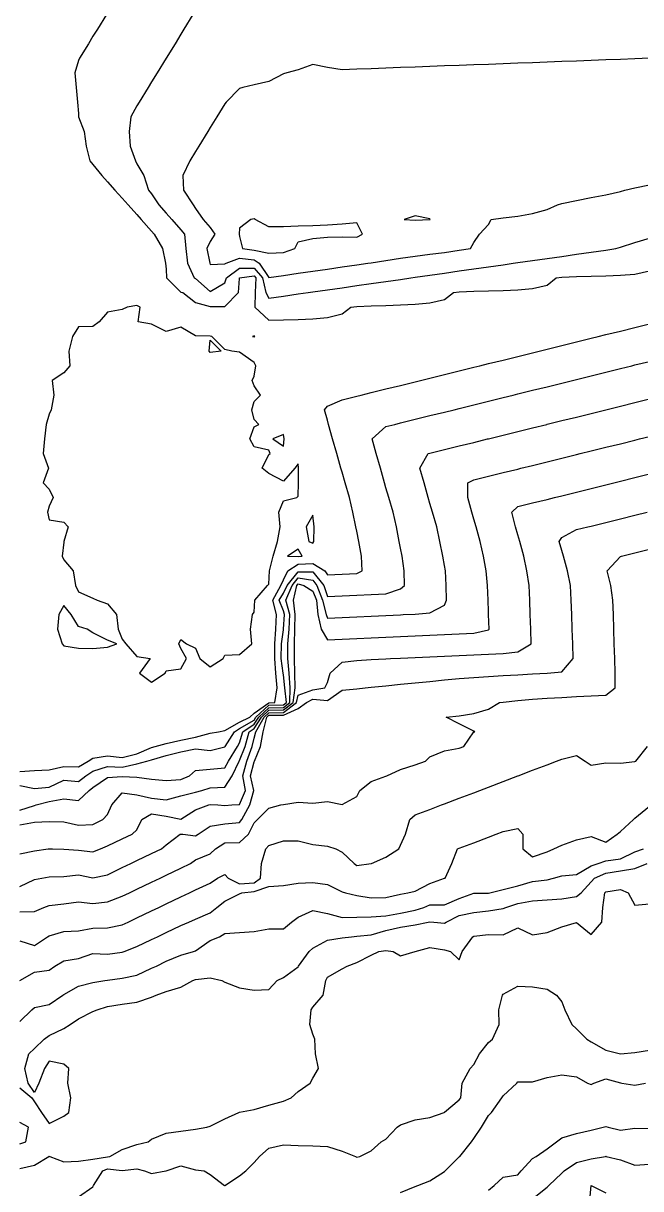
# Model space of a CAD drawing. Header units: metres. Extents: x 2681030 to 2681330, y 1246000 to 1246290.
# Drawn here: x 2681160.87 to 2681181.94, y 1246111.65 to 1246151.45 of the extents above; entities that cross this region are included whole.
import ezdxf

# ---------------------------------------------------------------- set-up
doc = ezdxf.new("R2010")
doc.units = ezdxf.units.M
doc.layers.add('BASIS_HOEHENLINIEN', color=8, linetype='Continuous')

msp = doc.modelspace()

# ---------------------------------------------------------------- linework, layer by layer
at = {"layer": 'BASIS_HOEHENLINIEN'}
for points in [[(2681163.707, 1246151.75, 429.5), (2681163.4, 1246151.25, 429.5), (2681163.25, 1246151.005, 429.5), (2681163.094, 1246150.75, 429.5), (2681162.788, 1246150.25, 429.5), (2681162.75, 1246150.174, 429.5), (2681162.63, 1246149.75, 429.5), (2681162.673, 1246149.25, 429.5), (2681162.717, 1246148.75, 429.5), (2681162.75, 1246148.365, 429.5), (2681162.76, 1246148.25, 429.5), (2681162.943, 1246147.75, 429.5), (2681163.016, 1246147.25, 429.5), (2681163.137, 1246146.75, 429.5), (2681163.25, 1246146.625, 429.5), (2681163.554, 1246146.25, 429.5), (2681163.75, 1246146.034, 429.5), (2681163.997, 1246145.75, 429.5), (2681164.25, 1246145.473, 429.5), (2681164.446, 1246145.25, 429.5), (2681164.75, 1246144.918, 429.5), (2681164.898, 1246144.75, 429.5), (2681165.25, 1246144.347, 429.5), (2681165.333, 1246144.25, 429.5), (2681165.624, 1246143.75, 429.5), (2681165.721, 1246143.25, 429.5), (2681165.75, 1246143.05, 429.5), (2681165.757, 1246142.75, 429.5), (2681166.25, 1246142.267, 429.5), (2681166.318, 1246142.25, 429.5), (2681166.75, 1246141.916, 429.5), (2681167.25, 1246141.776, 429.5), (2681167.75, 1246141.773, 429.5), (2681168.218, 1246142.25, 429.5), (2681168.25, 1246142.73, 429.5), (2681168.254, 1246142.75, 429.5), (2681168.75, 1246142.819, 429.5), (2681168.809, 1246142.75, 429.5), (2681168.784, 1246142.25, 429.5), (2681168.778, 1246141.75, 429.5), (2681169.25, 1246141.303, 429.5), (2681169.75, 1246141.314, 429.5), (2681170.25, 1246141.329, 429.5), (2681170.75, 1246141.355, 429.5), (2681171.25, 1246141.402, 429.5), (2681171.75, 1246141.521, 429.5)], [(2681166.663, 1246151.75, 429), (2681166.356, 1246151.25, 429), (2681166.25, 1246151.076, 429), (2681166.05, 1246150.75, 429), (2681165.75, 1246150.26, 429), (2681165.744, 1246150.25, 429), (2681165.437, 1246149.75, 429), (2681165.25, 1246149.444, 429), (2681165.131, 1246149.25, 429), (2681164.825, 1246148.75, 429), (2681164.75, 1246148.628, 429), (2681164.544, 1246148.25, 429), (2681164.481, 1246147.75, 429), (2681164.524, 1246147.25, 429), (2681164.705, 1246146.75, 429), (2681164.75, 1246146.649, 429), (2681164.986, 1246146.25, 429), (2681165.142, 1246145.75, 429), (2681165.25, 1246145.622, 429), (2681165.496, 1246145.25, 429), (2681165.75, 1246144.962, 429), (2681165.937, 1246144.75, 429), (2681166.25, 1246144.391, 429), (2681166.374, 1246144.25, 429), (2681166.422, 1246143.75, 429), (2681166.476, 1246143.25, 429), (2681166.707, 1246142.75, 429), (2681166.75, 1246142.726, 429), (2681167.25, 1246142.292, 429), (2681167.75, 1246142.588, 429), (2681167.804, 1246142.75, 429), (2681168.25, 1246143.087, 429), (2681168.75, 1246143.081, 429), (2681169.032, 1246142.75, 429), (2681169.151, 1246142.25, 429), (2681169.25, 1246142.059, 429), (2681169.75, 1246142.13, 429), (2681170.25, 1246142.202, 429)], [(2681182.25, 1246150.25, 428.5), (2681181.75, 1246150.231, 428.5), (2681181.25, 1246150.213, 428.5), (2681180.75, 1246150.194, 428.5), (2681180.25, 1246150.175, 428.5), (2681179.75, 1246150.156, 428.5), (2681179.25, 1246150.138, 428.5), (2681178.75, 1246150.119, 428.5), (2681178.25, 1246150.101, 428.5), (2681177.75, 1246150.082, 428.5), (2681177.25, 1246150.063, 428.5), (2681176.75, 1246150.044, 428.5), (2681176.25, 1246150.026, 428.5), (2681175.75, 1246150.007, 428.5), (2681175.25, 1246149.989, 428.5), (2681174.75, 1246149.97, 428.5), (2681174.25, 1246149.951, 428.5), (2681173.75, 1246149.932, 428.5), (2681173.25, 1246149.914, 428.5), (2681172.75, 1246149.895, 428.5), (2681172.25, 1246149.877, 428.5), (2681171.75, 1246149.858, 428.5), (2681171.25, 1246149.94, 428.5), (2681170.75, 1246150.036, 428.5), (2681170.25, 1246149.854, 428.5), (2681169.861, 1246149.75, 428.5), (2681169.75, 1246149.72, 428.5), (2681169.25, 1246149.462, 428.5), (2681168.75, 1246149.343, 428.5), (2681168.37, 1246149.25, 428.5), (2681168.25, 1246149.221, 428.5), (2681167.796, 1246148.75, 428.5), (2681167.75, 1246148.699, 428.5), (2681167.475, 1246148.25, 428.5), (2681167.25, 1246147.883, 428.5), (2681167.168, 1246147.75, 428.5), (2681166.862, 1246147.25, 428.5), (2681166.75, 1246147.067, 428.5), (2681166.556, 1246146.75, 428.5), (2681166.311, 1246146.25, 428.5), (2681166.335, 1246145.75, 428.5), (2681166.673, 1246145.25, 428.5), (2681166.75, 1246145.12, 428.5), (2681167.008, 1246144.75, 428.5), (2681167.25, 1246144.47, 428.5), (2681167.413, 1246144.25, 428.5), (2681167.25, 1246143.998, 428.5), (2681167.131, 1246143.75, 428.5), (2681167.239, 1246143.25, 428.5), (2681167.25, 1246143.209, 428.5), (2681167.75, 1246143.226, 428.5), (2681167.79, 1246143.25, 428.5), (2681168.25, 1246143.425, 428.5), (2681168.75, 1246143.368, 428.5), (2681168.921, 1246143.25, 428.5), (2681169.25, 1246142.767, 428.5), (2681169.75, 1246142.838, 428.5), (2681170.25, 1246142.91, 428.5), (2681170.75, 1246142.981, 428.5), (2681171.25, 1246143.052, 428.5), (2681171.75, 1246143.124, 428.5), (2681172.25, 1246143.195, 428.5)], [(2681172.25, 1246143.195, 428.5), (2681172.634, 1246143.25, 428.5), (2681172.75, 1246143.27, 428.5), (2681173.25, 1246143.351, 428.5), (2681173.75, 1246143.426, 428.5), (2681174.25, 1246143.497, 428.5), (2681174.75, 1246143.562, 428.5), (2681175.25, 1246143.623, 428.5), (2681175.75, 1246143.695, 428.5), (2681176.137, 1246143.75, 428.5), (2681176.25, 1246143.963, 428.5), (2681176.447, 1246144.25, 428.5), (2681176.75, 1246144.574, 428.5), (2681176.839, 1246144.75, 428.5), (2681177.25, 1246144.808, 428.5), (2681177.75, 1246144.864, 428.5), (2681178.25, 1246144.948, 428.5), (2681178.75, 1246145.086, 428.5), (2681179.101, 1246145.25, 428.5), (2681179.25, 1246145.287, 428.5), (2681179.75, 1246145.391, 428.5), (2681180.25, 1246145.5, 428.5), (2681180.75, 1246145.587, 428.5), (2681181.25, 1246145.705, 428.5), (2681181.399, 1246145.75, 428.5), (2681181.75, 1246145.832, 428.5), (2681182.25, 1246145.935, 428.5)], [(2681174.75, 1246144.747, 428), (2681174.758, 1246144.75, 428), (2681174.75, 1246144.767, 428), (2681174.25, 1246144.874, 428), (2681173.868, 1246144.75, 428), (2681174.25, 1246144.724, 428), (2681174.75, 1246144.747, 428)], [(2681169.75, 1246143.619, 428), (2681170.139, 1246143.75, 428), (2681170.25, 1246143.98, 428), (2681170.75, 1246144.096, 428), (2681171.25, 1246144.138, 428), (2681171.75, 1246144.152, 428), (2681172.25, 1246144.144, 428), (2681172.451, 1246144.25, 428), (2681172.25, 1246144.629, 428), (2681171.75, 1246144.581, 428), (2681171.25, 1246144.551, 428), (2681170.75, 1246144.532, 428), (2681170.25, 1246144.513, 428), (2681169.75, 1246144.495, 428), (2681169.25, 1246144.498, 428), (2681168.788, 1246144.75, 428), (2681168.75, 1246144.773, 428), (2681168.639, 1246144.75, 428), (2681168.25, 1246144.446, 428), (2681168.244, 1246144.25, 428), (2681168.25, 1246144.166, 428), (2681168.354, 1246143.75, 428), (2681168.75, 1246143.7, 428), (2681169.25, 1246143.599, 428), (2681169.75, 1246143.619, 428)], [(2681170.25, 1246142.202, 429), (2681170.589, 1246142.25, 429), (2681170.75, 1246142.273, 429), (2681171.25, 1246142.344, 429), (2681171.75, 1246142.416, 429), (2681172.25, 1246142.487, 429), (2681172.75, 1246142.558, 429), (2681173.25, 1246142.63, 429), (2681173.75, 1246142.701, 429), (2681174.093, 1246142.75, 429), (2681174.25, 1246142.772, 429), (2681174.75, 1246142.844, 429), (2681175.25, 1246142.915, 429), (2681175.75, 1246142.987, 429), (2681176.25, 1246143.058, 429), (2681176.75, 1246143.129, 429), (2681177.25, 1246143.201, 429), (2681177.596, 1246143.25, 429), (2681177.75, 1246143.272, 429), (2681178.25, 1246143.343, 429), (2681178.75, 1246143.415, 429), (2681179.25, 1246143.486, 429), (2681179.75, 1246143.557, 429), (2681180.25, 1246143.629, 429), (2681180.75, 1246143.7, 429), (2681181.099, 1246143.75, 429), (2681181.25, 1246143.804, 429), (2681181.75, 1246143.965, 429), (2681182.25, 1246144.103, 429)], [(2681171.75, 1246141.521, 429.5), (2681172.048, 1246141.75, 429.5), (2681172.25, 1246141.779, 429.5), (2681172.75, 1246141.8, 429.5), (2681173.25, 1246141.811, 429.5), (2681173.75, 1246141.826, 429.5), (2681174.25, 1246141.85, 429.5), (2681174.75, 1246141.896, 429.5), (2681175.25, 1246142.013, 429.5), (2681175.551, 1246142.25, 429.5), (2681175.75, 1246142.278, 429.5), (2681176.25, 1246142.298, 429.5), (2681176.75, 1246142.308, 429.5), (2681177.25, 1246142.322, 429.5), (2681177.75, 1246142.346, 429.5), (2681178.25, 1246142.39, 429.5), (2681178.75, 1246142.506, 429.5), (2681179.054, 1246142.75, 429.5), (2681179.25, 1246142.778, 429.5), (2681179.75, 1246142.795, 429.5), (2681180.25, 1246142.805, 429.5), (2681180.75, 1246142.819, 429.5), (2681181.25, 1246142.841, 429.5), (2681181.75, 1246142.884, 429.5), (2681182.25, 1246142.997, 429.5)], [(2681165.25, 1246128.95, 429.5), (2681165.718, 1246129.25, 429.5), (2681165.75, 1246129.331, 429.5), (2681166.25, 1246129.405, 429.5), (2681166.436, 1246129.75, 429.5), (2681166.25, 1246130.095, 429.5), (2681166.178, 1246130.25, 429.5), (2681166.25, 1246130.4, 429.5), (2681166.444, 1246130.25, 429.5), (2681166.75, 1246130.102, 429.5), (2681166.894, 1246129.75, 429.5), (2681167.25, 1246129.469, 429.5), (2681167.691, 1246129.75, 429.5), (2681167.75, 1246129.864, 429.5), (2681168.25, 1246129.89, 429.5), (2681168.673, 1246130.25, 429.5), (2681168.624, 1246130.75, 429.5), (2681168.692, 1246131.25, 429.5), (2681168.75, 1246131.337, 429.5), (2681168.778, 1246131.75, 429.5), (2681169.208, 1246132.25, 429.5), (2681169.25, 1246132.293, 429.5), (2681169.271, 1246132.75, 429.5), (2681169.397, 1246133.25, 429.5), (2681169.545, 1246133.75, 429.5), (2681169.634, 1246134.25, 429.5), (2681169.592, 1246134.75, 429.5), (2681169.75, 1246135.137, 429.5), (2681170.212, 1246135.25, 429.5), (2681170.25, 1246135.293, 429.5), (2681170.259, 1246135.75, 429.5), (2681170.266, 1246136.25, 429.5), (2681170.25, 1246136.404, 429.5), (2681170.137, 1246136.25, 429.5), (2681169.75, 1246135.81, 429.5), (2681169.25, 1246136.07, 429.5), (2681169.027, 1246136.25, 429.5), (2681169.25, 1246136.725, 429.5), (2681169.3, 1246136.75, 429.5), (2681169.25, 1246136.864, 429.5), (2681168.75, 1246136.987, 429.5), (2681168.603, 1246137.25, 429.5), (2681168.75, 1246137.662, 429.5), (2681168.915, 1246137.75, 429.5), (2681168.75, 1246137.915, 429.5), (2681168.67, 1246138.25, 429.5), (2681168.75, 1246138.531, 429.5), (2681168.969, 1246138.75, 429.5), (2681168.75, 1246139.07, 429.5), (2681168.687, 1246139.25, 429.5), (2681168.75, 1246139.395, 429.5), (2681168.805, 1246139.75, 429.5), (2681168.75, 1246139.86, 429.5), (2681168.25, 1246140.21, 429.5), (2681167.99, 1246140.25, 429.5), (2681167.75, 1246140.308, 429.5), (2681167.308, 1246140.75, 429.5), (2681167.25, 1246140.762, 429.5), (2681166.75, 1246140.77, 429.5), (2681166.25, 1246141.071, 429.5), (2681165.75, 1246140.921, 429.5), (2681165.25, 1246141.176, 429.5), (2681164.792, 1246141.25, 429.5), (2681164.855, 1246141.75, 429.5), (2681164.75, 1246141.81, 429.5), (2681164.422, 1246141.75, 429.5), (2681164.25, 1246141.676, 429.5), (2681163.75, 1246141.579, 429.5), (2681163.464, 1246141.25, 429.5), (2681163.25, 1246141.093, 429.5), (2681162.75, 1246141.077, 429.5), (2681162.547, 1246140.75, 429.5), (2681162.428, 1246140.25, 429.5), (2681162.456, 1246139.75, 429.5), (2681162.25, 1246139.511, 429.5), (2681161.858, 1246139.25, 429.5), (2681161.912, 1246138.75, 429.5), (2681161.822, 1246138.25, 429.5), (2681161.75, 1246138.096, 429.5), (2681161.648, 1246137.75, 429.5), (2681161.594, 1246137.25, 429.5), (2681161.544, 1246136.75, 429.5), (2681161.729, 1246136.25, 429.5), (2681161.552, 1246135.75, 429.5), (2681161.75, 1246135.541, 429.5), (2681161.895, 1246135.25, 429.5), (2681161.75, 1246134.955, 429.5), (2681161.698, 1246134.75, 429.5), (2681161.75, 1246134.493, 429.5), (2681162.25, 1246134.414, 429.5), (2681162.399, 1246134.25, 429.5), (2681162.252, 1246133.75, 429.5), (2681162.25, 1246133.726, 429.5), (2681162.199, 1246133.25, 429.5), (2681162.25, 1246133.128, 429.5), (2681162.568, 1246132.75, 429.5), (2681162.657, 1246132.25, 429.5), (2681162.75, 1246132.03, 429.5), (2681163.25, 1246131.81, 429.5), (2681163.395, 1246131.75, 429.5), (2681163.75, 1246131.624, 429.5), (2681164.05, 1246131.25, 429.5), (2681164.11, 1246130.75, 429.5), (2681164.25, 1246130.413, 429.5), (2681164.373, 1246130.25, 429.5), (2681164.75, 1246129.821, 429.5), (2681165.203, 1246129.75, 429.5), (2681164.834, 1246129.25, 429.5), (2681165.25, 1246128.95, 429.5)], [(2681160.75, 1246125.898, 430), (2681161.25, 1246125.927, 430), (2681161.75, 1246125.946, 430), (2681162.25, 1246126.061, 430), (2681162.75, 1246126.055, 430), (2681163.088, 1246126.25, 430), (2681163.25, 1246126.345, 430), (2681163.75, 1246126.426, 430), (2681164.25, 1246126.374, 430), (2681164.75, 1246126.501, 430), (2681165.25, 1246126.715, 430), (2681165.377, 1246126.75, 430), (2681165.75, 1246126.854, 430), (2681166.25, 1246126.961, 430), (2681166.75, 1246127.071, 430), (2681167.25, 1246127.203, 430), (2681167.538, 1246127.25, 430), (2681167.75, 1246127.29, 430), (2681168.25, 1246127.58, 430), (2681168.601, 1246127.75, 430), (2681168.75, 1246127.881, 430), (2681169.25, 1246128.243, 430), (2681169.455, 1246128.25, 430), (2681169.531, 1246128.75, 430), (2681169.494, 1246129.25, 430), (2681169.459, 1246129.75, 430), (2681169.46, 1246130.25, 430), (2681169.488, 1246130.75, 430), (2681169.514, 1246131.25, 430), (2681169.393, 1246131.75, 430), (2681169.662, 1246132.25, 430), (2681169.75, 1246132.435, 430), (2681169.903, 1246132.75, 430), (2681170.25, 1246132.97, 430), (2681170.75, 1246133.002, 430), (2681171.163, 1246132.75, 430), (2681171.25, 1246132.614, 430), (2681171.75, 1246132.636, 430), (2681172.25, 1246132.659, 430), (2681172.433, 1246132.75, 430), (2681172.417, 1246133.25, 430), (2681172.319, 1246133.75, 430), (2681172.25, 1246134.102, 430), (2681172.221, 1246134.25, 430), (2681172.123, 1246134.75, 430), (2681172.002, 1246135.25, 430), (2681171.856, 1246135.75, 430), (2681171.75, 1246136.116, 430), (2681171.711, 1246136.25, 430), (2681171.569, 1246136.75, 430), (2681171.429, 1246137.25, 430), (2681171.289, 1246137.75, 430), (2681171.25, 1246137.891, 430), (2681171.15, 1246138.25, 430), (2681171.25, 1246138.375, 430), (2681171.75, 1246138.587, 430), (2681172.25, 1246138.711, 430), (2681172.409, 1246138.75, 430), (2681172.75, 1246138.834, 430), (2681173.25, 1246138.958, 430), (2681173.75, 1246139.082, 430), (2681174.25, 1246139.205, 430), (2681174.43, 1246139.25, 430), (2681174.75, 1246139.329, 430), (2681175.25, 1246139.453, 430), (2681175.75, 1246139.576, 430), (2681176.25, 1246139.7, 430), (2681176.453, 1246139.75, 430), (2681176.75, 1246139.824, 430), (2681177.25, 1246139.947, 430), (2681177.75, 1246140.071, 430), (2681178.25, 1246140.194, 430), (2681178.475, 1246140.25, 430), (2681178.75, 1246140.318, 430), (2681179.25, 1246140.442, 430), (2681179.75, 1246140.565, 430), (2681180.25, 1246140.689, 430), (2681180.497, 1246140.75, 430), (2681180.75, 1246140.813, 430), (2681181.25, 1246140.936, 430), (2681181.75, 1246141.06, 430), (2681182.25, 1246141.184, 430)], [(2681167.628, 1246140.25, 429.5), (2681167.25, 1246140.208, 429.5), (2681167.212, 1246140.25, 429.5), (2681167.25, 1246140.628, 429.5), (2681167.628, 1246140.25, 429.5)], [(2681168.75, 1246140.733, 429.5), (2681168.77, 1246140.75, 429.5), (2681168.75, 1246140.774, 429.5), (2681168.692, 1246140.75, 429.5), (2681168.75, 1246140.733, 429.5)], [(2681160.75, 1246125.415, 430.5), (2681161.25, 1246125.312, 430.5), (2681161.75, 1246125.36, 430.5), (2681162.25, 1246125.593, 430.5), (2681162.75, 1246125.552, 430.5), (2681163.004, 1246125.75, 430.5), (2681163.25, 1246125.905, 430.5), (2681163.75, 1246126.063, 430.5), (2681164.25, 1246126.037, 430.5), (2681164.75, 1246126.16, 430.5), (2681165.088, 1246126.25, 430.5), (2681165.25, 1246126.292, 430.5), (2681165.75, 1246126.443, 430.5), (2681166.25, 1246126.562, 430.5), (2681166.75, 1246126.665, 430.5), (2681167.25, 1246126.611, 430.5), (2681167.75, 1246126.731, 430.5), (2681167.761, 1246126.75, 430.5), (2681168.081, 1246127.25, 430.5), (2681168.25, 1246127.357, 430.5), (2681168.75, 1246127.652, 430.5), (2681168.812, 1246127.75, 430.5), (2681169.25, 1246128.157, 430.5), (2681169.75, 1246128.172, 430.5), (2681169.852, 1246128.25, 430.5), (2681169.798, 1246128.75, 430.5), (2681169.75, 1246129.198, 430.5), (2681169.742, 1246129.25, 430.5), (2681169.675, 1246129.75, 430.5), (2681169.68, 1246130.25, 430.5), (2681169.75, 1246130.731, 430.5), (2681169.752, 1246130.75, 430.5), (2681169.791, 1246131.25, 430.5), (2681169.75, 1246131.376, 430.5), (2681169.604, 1246131.75, 430.5), (2681169.75, 1246131.985, 430.5), (2681169.879, 1246132.25, 430.5), (2681170.25, 1246132.715, 430.5), (2681170.75, 1246132.713, 430.5), (2681171.13, 1246132.25, 430.5), (2681171.25, 1246131.874, 430.5), (2681171.75, 1246131.896, 430.5), (2681172.25, 1246131.919, 430.5), (2681172.75, 1246131.941, 430.5), (2681173.25, 1246131.964, 430.5), (2681173.75, 1246132.137, 430.5), (2681173.883, 1246132.25, 430.5), (2681173.866, 1246132.75, 430.5), (2681173.803, 1246133.25, 430.5), (2681173.75, 1246133.521, 430.5), (2681173.705, 1246133.75, 430.5), (2681173.607, 1246134.25, 430.5), (2681173.491, 1246134.75, 430.5), (2681173.346, 1246135.25, 430.5), (2681173.25, 1246135.581, 430.5), (2681173.201, 1246135.75, 430.5), (2681173.06, 1246136.25, 430.5), (2681172.92, 1246136.75, 430.5), (2681172.782, 1246137.25, 430.5), (2681173.25, 1246137.676, 430.5), (2681173.551, 1246137.75, 430.5), (2681173.75, 1246137.799, 430.5), (2681174.25, 1246137.923, 430.5), (2681174.75, 1246138.047, 430.5), (2681175.25, 1246138.17, 430.5), (2681175.573, 1246138.25, 430.5), (2681175.75, 1246138.294, 430.5), (2681176.25, 1246138.417, 430.5), (2681176.75, 1246138.541, 430.5), (2681177.25, 1246138.665, 430.5), (2681177.595, 1246138.75, 430.5), (2681177.75, 1246138.788, 430.5), (2681178.25, 1246138.912, 430.5), (2681178.75, 1246139.036, 430.5), (2681179.25, 1246139.159, 430.5), (2681179.617, 1246139.25, 430.5), (2681179.75, 1246139.283, 430.5), (2681180.25, 1246139.406, 430.5), (2681180.75, 1246139.53, 430.5), (2681181.25, 1246139.654, 430.5), (2681181.639, 1246139.75, 430.5), (2681181.75, 1246139.777, 430.5), (2681182.25, 1246139.901, 430.5)], [(2681160.75, 1246124.577, 431), (2681161.25, 1246124.728, 431), (2681161.314, 1246124.75, 431), (2681161.75, 1246124.874, 431), (2681162.25, 1246124.959, 431), (2681162.75, 1246124.903, 431), (2681163.116, 1246125.25, 431), (2681163.25, 1246125.349, 431), (2681163.75, 1246125.683, 431), (2681164.25, 1246125.72, 431), (2681164.75, 1246125.704, 431), (2681165.25, 1246125.629, 431), (2681165.75, 1246125.583, 431), (2681166.25, 1246125.617, 431), (2681166.549, 1246125.75, 431), (2681166.75, 1246125.927, 431), (2681167.25, 1246125.972, 431), (2681167.75, 1246126.02, 431), (2681167.876, 1246126.25, 431), (2681168.178, 1246126.75, 431), (2681168.25, 1246126.874, 431), (2681168.363, 1246127.25, 431), (2681168.75, 1246127.507, 431), (2681168.905, 1246127.75, 431), (2681169.25, 1246128.071, 431), (2681169.75, 1246128.083, 431), (2681169.966, 1246128.25, 431), (2681169.975, 1246128.75, 431), (2681169.942, 1246129.25, 431), (2681169.899, 1246129.75, 431), (2681169.901, 1246130.25, 431), (2681169.944, 1246130.75, 431), (2681169.968, 1246131.25, 431), (2681169.83, 1246131.75, 431), (2681170.043, 1246132.25, 431), (2681170.25, 1246132.51, 431), (2681170.75, 1246132.424, 431), (2681170.893, 1246132.25, 431), (2681171.079, 1246131.75, 431), (2681171.206, 1246131.25, 431), (2681171.25, 1246131.133, 431), (2681171.75, 1246131.156, 431), (2681172.25, 1246131.178, 431), (2681172.75, 1246131.201, 431), (2681173.25, 1246131.223, 431), (2681173.75, 1246131.246, 431), (2681173.842, 1246131.25, 431), (2681174.25, 1246131.268, 431), (2681174.75, 1246131.311, 431), (2681175.25, 1246131.57, 431), (2681175.318, 1246131.75, 431), (2681175.302, 1246132.25, 431), (2681175.285, 1246132.75, 431), (2681175.25, 1246132.931, 431), (2681175.189, 1246133.25, 431), (2681175.091, 1246133.75, 431), (2681174.981, 1246134.25, 431), (2681174.836, 1246134.75, 431), (2681174.75, 1246135.046, 431), (2681174.691, 1246135.25, 431), (2681174.551, 1246135.75, 431), (2681174.411, 1246136.25, 431), (2681174.693, 1246136.75, 431), (2681174.75, 1246136.764, 431), (2681175.25, 1246136.888, 431), (2681175.75, 1246137.011, 431), (2681176.25, 1246137.135, 431), (2681176.715, 1246137.25, 431), (2681176.75, 1246137.259, 431), (2681177.25, 1246137.382, 431), (2681177.75, 1246137.506, 431), (2681178.25, 1246137.629, 431), (2681178.737, 1246137.75, 431), (2681178.75, 1246137.753, 431), (2681179.25, 1246137.877, 431), (2681179.75, 1246138, 431), (2681180.25, 1246138.124, 431), (2681180.75, 1246138.248, 431), (2681180.759, 1246138.25, 431), (2681181.25, 1246138.371, 431), (2681181.75, 1246138.495, 431), (2681182.25, 1246138.619, 431)], [(2681160.75, 1246124.07, 431.5), (2681161.25, 1246124.167, 431.5), (2681161.75, 1246124.183, 431.5), (2681162.25, 1246124.178, 431.5), (2681162.75, 1246124.062, 431.5), (2681163.25, 1246124.089, 431.5), (2681163.585, 1246124.25, 431.5), (2681163.75, 1246124.42, 431.5), (2681163.898, 1246124.75, 431.5), (2681164.25, 1246125.167, 431.5), (2681164.75, 1246125.092, 431.5), (2681165.25, 1246124.982, 431.5), (2681165.75, 1246124.93, 431.5), (2681166.25, 1246125.066, 431.5), (2681166.75, 1246125.185, 431.5), (2681166.968, 1246125.25, 431.5), (2681167.25, 1246125.337, 431.5), (2681167.75, 1246125.362, 431.5), (2681168.001, 1246125.75, 431.5), (2681168.239, 1246126.25, 431.5), (2681168.25, 1246126.268, 431.5), (2681168.445, 1246126.75, 431.5), (2681168.581, 1246127.25, 431.5), (2681168.75, 1246127.362, 431.5), (2681168.997, 1246127.75, 431.5), (2681169.25, 1246127.986, 431.5), (2681169.75, 1246127.994, 431.5), (2681170.081, 1246128.25, 431.5), (2681170.152, 1246128.75, 431.5), (2681170.14, 1246129.25, 431.5), (2681170.125, 1246129.75, 431.5), (2681170.124, 1246130.25, 431.5), (2681170.136, 1246130.75, 431.5), (2681170.145, 1246131.25, 431.5), (2681170.092, 1246131.75, 431.5), (2681170.206, 1246132.25, 431.5), (2681170.25, 1246132.304, 431.5), (2681170.45, 1246132.25, 431.5), (2681170.75, 1246132.052, 431.5), (2681170.874, 1246131.75, 431.5), (2681170.923, 1246131.25, 431.5), (2681171.033, 1246130.75, 431.5), (2681171.25, 1246130.393, 431.5), (2681171.75, 1246130.416, 431.5), (2681172.25, 1246130.438, 431.5), (2681172.75, 1246130.461, 431.5), (2681173.25, 1246130.483, 431.5), (2681173.75, 1246130.506, 431.5), (2681174.25, 1246130.528, 431.5), (2681174.75, 1246130.551, 431.5), (2681175.25, 1246130.573, 431.5), (2681175.75, 1246130.596, 431.5), (2681176.25, 1246130.618, 431.5), (2681176.75, 1246130.737, 431.5), (2681176.77, 1246130.75, 431.5), (2681176.754, 1246131.25, 431.5), (2681176.75, 1246131.358, 431.5), (2681176.737, 1246131.75, 431.5), (2681176.721, 1246132.25, 431.5), (2681176.673, 1246132.75, 431.5), (2681176.575, 1246133.25, 431.5), (2681176.47, 1246133.75, 431.5), (2681176.325, 1246134.25, 431.5), (2681176.25, 1246134.513, 431.5), (2681176.182, 1246134.75, 431.5), (2681176.042, 1246135.25, 431.5), (2681176.043, 1246135.75, 431.5), (2681176.25, 1246135.852, 431.5), (2681176.75, 1246135.976, 431.5), (2681177.25, 1246136.1, 431.5), (2681177.75, 1246136.223, 431.5), (2681177.858, 1246136.25, 431.5), (2681178.25, 1246136.347, 431.5), (2681178.75, 1246136.471, 431.5), (2681179.25, 1246136.594, 431.5), (2681179.75, 1246136.718, 431.5), (2681179.88, 1246136.75, 431.5), (2681180.25, 1246136.842, 431.5), (2681180.75, 1246136.965, 431.5), (2681181.25, 1246137.089, 431.5), (2681181.75, 1246137.212, 431.5), (2681181.902, 1246137.25, 431.5), (2681182.25, 1246137.336, 431.5)], [(2681169.75, 1246137.006, 429.5), (2681169.77, 1246137.25, 429.5), (2681169.75, 1246137.408, 429.5), (2681169.39, 1246137.25, 429.5), (2681169.75, 1246137.006, 429.5)], [(2681160.75, 1246123.079, 432), (2681161.25, 1246123.183, 432), (2681161.722, 1246123.25, 432), (2681161.75, 1246123.254, 432), (2681161.864, 1246123.25, 432), (2681162.25, 1246123.237, 432), (2681162.75, 1246123.212, 432), (2681163.25, 1246123.155, 432), (2681163.505, 1246123.25, 432), (2681163.75, 1246123.35, 432), (2681164.25, 1246123.59, 432), (2681164.584, 1246123.75, 432), (2681164.75, 1246123.905, 432), (2681164.921, 1246124.25, 432), (2681165.25, 1246124.446, 432), (2681165.75, 1246124.369, 432), (2681166.25, 1246124.27, 432), (2681166.75, 1246124.579, 432), (2681167.199, 1246124.75, 432), (2681167.25, 1246124.765, 432), (2681167.512, 1246124.75, 432), (2681167.75, 1246124.735, 432), (2681167.985, 1246124.75, 432), (2681168.25, 1246124.768, 432), (2681168.453, 1246125.25, 432), (2681168.36, 1246125.75, 432), (2681168.5, 1246126.25, 432), (2681168.681, 1246126.75, 432), (2681168.75, 1246127.033, 432), (2681168.806, 1246127.25, 432), (2681169.089, 1246127.75, 432), (2681169.25, 1246127.9, 432), (2681169.75, 1246127.905, 432), (2681170.196, 1246128.25, 432), (2681170.25, 1246128.506, 432), (2681170.75, 1246128.677, 432), (2681171.158, 1246128.75, 432), (2681171.25, 1246128.935, 432), (2681171.343, 1246129.25, 432), (2681171.75, 1246129.631, 432), (2681172.25, 1246129.681, 432), (2681172.75, 1246129.713, 432), (2681173.25, 1246129.742, 432), (2681173.407, 1246129.75, 432), (2681173.75, 1246129.765, 432), (2681174.25, 1246129.788, 432), (2681174.75, 1246129.81, 432), (2681175.25, 1246129.833, 432), (2681175.75, 1246129.855, 432), (2681176.25, 1246129.878, 432), (2681176.75, 1246129.9, 432), (2681177.25, 1246129.923, 432), (2681177.75, 1246129.976, 432), (2681178.205, 1246130.25, 432), (2681178.189, 1246130.75, 432), (2681178.173, 1246131.25, 432), (2681178.156, 1246131.75, 432), (2681178.14, 1246132.25, 432), (2681178.059, 1246132.75, 432), (2681177.957, 1246133.25, 432), (2681177.815, 1246133.75, 432), (2681177.75, 1246133.979, 432), (2681177.673, 1246134.25, 432), (2681177.542, 1246134.75, 432), (2681177.75, 1246134.941, 432), (2681178.25, 1246135.065, 432), (2681178.75, 1246135.188, 432), (2681179, 1246135.25, 432), (2681179.25, 1246135.312, 432), (2681179.75, 1246135.435, 432), (2681180.25, 1246135.559, 432), (2681180.75, 1246135.683, 432), (2681181.022, 1246135.75, 432), (2681181.25, 1246135.806, 432), (2681181.75, 1246135.93, 432), (2681182.25, 1246136.054, 432)], [(2681160.75, 1246121.967, 432.5), (2681161.25, 1246122.2, 432.5), (2681161.509, 1246122.25, 432.5), (2681161.75, 1246122.297, 432.5), (2681162.25, 1246122.308, 432.5), (2681162.75, 1246122.362, 432.5), (2681163.25, 1246122.262, 432.5), (2681163.75, 1246122.37, 432.5), (2681164.25, 1246122.61, 432.5), (2681164.541, 1246122.75, 432.5), (2681164.75, 1246122.85, 432.5), (2681165.25, 1246123.09, 432.5), (2681165.584, 1246123.25, 432.5), (2681165.75, 1246123.392, 432.5), (2681166.22, 1246123.75, 432.5), (2681166.25, 1246123.757, 432.5), (2681166.315, 1246123.75, 432.5), (2681166.75, 1246123.699, 432.5), (2681166.842, 1246123.75, 432.5), (2681167.25, 1246124.032, 432.5), (2681167.75, 1246124.11, 432.5), (2681168.25, 1246124.15, 432.5), (2681168.33, 1246124.25, 432.5), (2681168.609, 1246124.75, 432.5), (2681168.74, 1246125.25, 432.5), (2681168.626, 1246125.75, 432.5), (2681168.75, 1246126.218, 432.5), (2681168.767, 1246126.25, 432.5), (2681168.973, 1246126.75, 432.5), (2681169.056, 1246127.25, 432.5), (2681169.181, 1246127.75, 432.5), (2681169.25, 1246127.814, 432.5), (2681169.75, 1246127.816, 432.5), (2681170.25, 1246128.048, 432.5), (2681170.542, 1246128.25, 432.5), (2681170.75, 1246128.367, 432.5), (2681171.25, 1246128.321, 432.5), (2681171.75, 1246128.67, 432.5), (2681172.25, 1246128.72, 432.5), (2681172.545, 1246128.75, 432.5), (2681172.75, 1246128.771, 432.5), (2681173.25, 1246128.821, 432.5), (2681173.75, 1246128.871, 432.5), (2681174.25, 1246128.921, 432.5), (2681174.75, 1246128.972, 432.5), (2681175.25, 1246129.022, 432.5), (2681175.75, 1246129.072, 432.5), (2681176.25, 1246129.109, 432.5), (2681176.75, 1246129.142, 432.5), (2681177.25, 1246129.172, 432.5), (2681177.75, 1246129.2, 432.5), (2681178.25, 1246129.226, 432.5), (2681178.749, 1246129.25, 432.5), (2681178.75, 1246129.25, 432.5), (2681179.25, 1246129.3, 432.5), (2681179.641, 1246129.75, 432.5), (2681179.625, 1246130.25, 432.5), (2681179.608, 1246130.75, 432.5), (2681179.592, 1246131.25, 432.5), (2681179.575, 1246131.75, 432.5), (2681179.543, 1246132.25, 432.5), (2681179.443, 1246132.75, 432.5), (2681179.305, 1246133.25, 432.5), (2681179.25, 1246133.444, 432.5), (2681179.164, 1246133.75, 432.5), (2681179.25, 1246133.885, 432.5), (2681179.75, 1246134.153, 432.5), (2681180.142, 1246134.25, 432.5), (2681180.25, 1246134.277, 432.5), (2681180.75, 1246134.4, 432.5), (2681181.25, 1246134.524, 432.5), (2681181.75, 1246134.648, 432.5), (2681182.165, 1246134.75, 432.5)], [(2681170.75, 1246133.686, 429.5), (2681170.791, 1246133.75, 429.5), (2681170.804, 1246134.25, 429.5), (2681170.75, 1246134.647, 429.5), (2681170.522, 1246134.25, 429.5), (2681170.616, 1246133.75, 429.5), (2681170.75, 1246133.686, 429.5)], [(2681160.75, 1246121.098, 433), (2681161.25, 1246121.117, 433), (2681161.569, 1246121.25, 433), (2681161.75, 1246121.313, 433), (2681162.25, 1246121.378, 433), (2681162.75, 1246121.443, 433), (2681163.25, 1246121.388, 433), (2681163.75, 1246121.442, 433), (2681164.25, 1246121.631, 433), (2681164.498, 1246121.75, 433), (2681164.75, 1246121.871, 433), (2681165.25, 1246122.111, 433), (2681165.541, 1246122.25, 433), (2681165.75, 1246122.35, 433), (2681166.25, 1246122.59, 433), (2681166.583, 1246122.75, 433), (2681166.75, 1246122.881, 433), (2681167.25, 1246123.086, 433), (2681167.431, 1246123.25, 433), (2681167.75, 1246123.458, 433), (2681168.25, 1246123.468, 433), (2681168.559, 1246123.75, 433), (2681168.75, 1246124.143, 433), (2681168.862, 1246124.25, 433), (2681169.25, 1246124.636, 433), (2681169.657, 1246124.75, 433), (2681169.75, 1246124.768, 433), (2681170.25, 1246124.841, 433), (2681170.75, 1246124.81, 433), (2681171.25, 1246124.867, 433), (2681171.75, 1246124.765, 433), (2681172.25, 1246125.036, 433), (2681172.363, 1246125.25, 433), (2681172.75, 1246125.547, 433), (2681173.25, 1246125.737, 433), (2681173.285, 1246125.75, 433), (2681173.75, 1246125.958, 433), (2681174.25, 1246126.119, 433), (2681174.594, 1246126.25, 433), (2681174.75, 1246126.4, 433), (2681175.25, 1246126.595, 433), (2681175.75, 1246126.692, 433), (2681175.902, 1246126.75, 433), (2681176.25, 1246127.243, 433), (2681176.284, 1246127.25, 433), (2681176.25, 1246127.267, 433), (2681175.75, 1246127.522, 433), (2681175.303, 1246127.75, 433), (2681175.75, 1246127.796, 433), (2681176.25, 1246127.876, 433), (2681176.75, 1246128.023, 433), (2681177.124, 1246128.25, 433), (2681177.25, 1246128.263, 433), (2681177.75, 1246128.313, 433), (2681178.25, 1246128.363, 433), (2681178.75, 1246128.396, 433), (2681179.25, 1246128.425, 433), (2681179.75, 1246128.451, 433), (2681180.25, 1246128.476, 433), (2681180.75, 1246128.504, 433), (2681181.073, 1246128.75, 433), (2681181.076, 1246129.25, 433), (2681181.06, 1246129.75, 433), (2681181.044, 1246130.25, 433), (2681181.027, 1246130.75, 433), (2681181.011, 1246131.25, 433), (2681180.995, 1246131.75, 433), (2681180.929, 1246132.25, 433), (2681180.795, 1246132.75, 433), (2681181.25, 1246133.24, 433), (2681181.285, 1246133.25, 433), (2681181.75, 1246133.365, 433), (2681182.25, 1246133.489, 433)], [(2681170.25, 1246133.236, 429.5), (2681170.385, 1246133.25, 429.5), (2681170.25, 1246133.489, 429.5), (2681169.885, 1246133.25, 429.5), (2681170.25, 1246133.236, 429.5)], [(2681163.75, 1246130.14, 429.5), (2681164.068, 1246130.25, 429.5), (2681163.75, 1246130.374, 429.5), (2681163.25, 1246130.63, 429.5), (2681163.046, 1246130.75, 429.5), (2681162.75, 1246130.841, 429.5), (2681162.5, 1246131.25, 429.5), (2681162.25, 1246131.567, 429.5), (2681162.081, 1246131.25, 429.5), (2681162.043, 1246130.75, 429.5), (2681162.194, 1246130.25, 429.5), (2681162.25, 1246130.18, 429.5), (2681162.75, 1246130.11, 429.5), (2681163.25, 1246130.097, 429.5), (2681163.75, 1246130.14, 429.5)], [(2681160.75, 1246120.111, 433.5), (2681161.25, 1246119.951, 433.5), (2681161.695, 1246120.25, 433.5), (2681161.75, 1246120.285, 433.5), (2681162.25, 1246120.427, 433.5), (2681162.75, 1246120.448, 433.5), (2681163.25, 1246120.538, 433.5), (2681163.75, 1246120.549, 433.5), (2681164.25, 1246120.653, 433.5), (2681164.455, 1246120.75, 433.5), (2681164.75, 1246120.891, 433.5), (2681165.25, 1246121.131, 433.5), (2681165.498, 1246121.25, 433.5), (2681165.75, 1246121.371, 433.5), (2681166.25, 1246121.611, 433.5), (2681166.54, 1246121.75, 433.5), (2681166.75, 1246121.851, 433.5), (2681167.25, 1246122.082, 433.5), (2681167.499, 1246122.25, 433.5), (2681167.75, 1246122.375, 433.5), (2681167.859, 1246122.25, 433.5), (2681168.25, 1246122.062, 433.5), (2681168.75, 1246122.09, 433.5), (2681168.967, 1246122.25, 433.5), (2681169.001, 1246122.75, 433.5), (2681169.152, 1246123.25, 433.5), (2681169.25, 1246123.369, 433.5), (2681169.75, 1246123.521, 433.5), (2681170.25, 1246123.53, 433.5), (2681170.75, 1246123.406, 433.5), (2681171.25, 1246123.338, 433.5), (2681171.541, 1246123.25, 433.5), (2681171.75, 1246123.136, 433.5), (2681172.16, 1246122.75, 433.5), (2681172.25, 1246122.685, 433.5), (2681172.75, 1246122.746, 433.5), (2681172.757, 1246122.75, 433.5), (2681173.25, 1246122.971, 433.5), (2681173.684, 1246123.25, 433.5), (2681173.75, 1246123.382, 433.5), (2681173.915, 1246123.75, 433.5), (2681174.061, 1246124.25, 433.5), (2681174.25, 1246124.41, 433.5), (2681174.75, 1246124.597, 433.5), (2681175.149, 1246124.75, 433.5), (2681175.25, 1246124.788, 433.5), (2681175.75, 1246124.979, 433.5), (2681176.25, 1246125.17, 433.5), (2681176.458, 1246125.25, 433.5), (2681176.75, 1246125.361, 433.5), (2681177.25, 1246125.552, 433.5), (2681177.75, 1246125.744, 433.5), (2681177.767, 1246125.75, 433.5), (2681178.25, 1246125.934, 433.5), (2681178.75, 1246126.126, 433.5), (2681179.076, 1246126.25, 433.5), (2681179.25, 1246126.316, 433.5), (2681179.75, 1246126.442, 433.5), (2681180.053, 1246126.25, 433.5), (2681180.25, 1246126.113, 433.5), (2681180.75, 1246126.193, 433.5), (2681181.25, 1246126.18, 433.5), (2681181.75, 1246126.232, 433.5), (2681181.773, 1246126.25, 433.5), (2681182.18, 1246126.75, 433.5)], [(2681160.758, 1246118.75, 434), (2681161.25, 1246119.039, 434), (2681161.75, 1246119.108, 434), (2681161.953, 1246119.25, 434), (2681162.25, 1246119.431, 434), (2681162.75, 1246119.503, 434), (2681163.25, 1246119.678, 434), (2681163.75, 1246119.656, 434), (2681164.25, 1246119.728, 434), (2681164.314, 1246119.75, 434), (2681164.75, 1246119.912, 434), (2681165.25, 1246120.152, 434), (2681165.455, 1246120.25, 434), (2681165.75, 1246120.392, 434), (2681166.25, 1246120.632, 434), (2681166.522, 1246120.75, 434), (2681166.75, 1246120.854, 434), (2681167.25, 1246121.068, 434), (2681167.48, 1246121.25, 434), (2681167.75, 1246121.464, 434), (2681168.25, 1246121.721, 434), (2681168.327, 1246121.75, 434), (2681168.75, 1246121.793, 434), (2681169.25, 1246121.963, 434), (2681169.75, 1246121.996, 434), (2681170.25, 1246122.078, 434), (2681170.75, 1246122.102, 434), (2681171.25, 1246122.036, 434), (2681171.75, 1246121.785, 434), (2681171.868, 1246121.75, 434), (2681172.25, 1246121.656, 434), (2681172.75, 1246121.582, 434), (2681173.25, 1246121.595, 434), (2681173.75, 1246121.706, 434), (2681173.998, 1246121.75, 434), (2681174.25, 1246121.812, 434), (2681174.75, 1246122.068, 434), (2681175.25, 1246122.246, 434), (2681175.269, 1246122.25, 434), (2681175.502, 1246122.75, 434), (2681175.689, 1246123.25, 434), (2681175.75, 1246123.275, 434), (2681176.25, 1246123.458, 434), (2681176.75, 1246123.649, 434), (2681177.014, 1246123.75, 434), (2681177.25, 1246123.84, 434), (2681177.75, 1246123.943, 434), (2681177.916, 1246123.75, 434), (2681177.926, 1246123.25, 434), (2681178.25, 1246122.982, 434), (2681178.75, 1246123.149, 434), (2681178.984, 1246123.25, 434), (2681179.25, 1246123.383, 434), (2681179.75, 1246123.564, 434), (2681180.25, 1246123.674, 434), (2681180.75, 1246123.484, 434), (2681181.14, 1246123.75, 434), (2681181.25, 1246123.847, 434), (2681181.699, 1246124.25, 434), (2681181.75, 1246124.297, 434), (2681182.25, 1246124.709, 434)], [(2681160.75, 1246117.36, 434.5), (2681161.157, 1246117.75, 434.5), (2681161.25, 1246117.839, 434.5), (2681161.75, 1246117.941, 434.5), (2681162.215, 1246118.25, 434.5), (2681162.25, 1246118.274, 434.5), (2681162.75, 1246118.557, 434.5), (2681163.25, 1246118.688, 434.5), (2681163.654, 1246118.75, 434.5), (2681163.75, 1246118.763, 434.5), (2681164.25, 1246118.835, 434.5), (2681164.75, 1246118.933, 434.5), (2681165.25, 1246119.172, 434.5), (2681165.412, 1246119.25, 434.5), (2681165.75, 1246119.412, 434.5), (2681166.25, 1246119.623, 434.5), (2681166.68, 1246119.75, 434.5), (2681166.75, 1246119.771, 434.5), (2681167.25, 1246120.126, 434.5), (2681167.563, 1246120.25, 434.5), (2681167.75, 1246120.365, 434.5), (2681168.25, 1246120.391, 434.5), (2681168.75, 1246120.431, 434.5), (2681169.25, 1246120.517, 434.5), (2681169.75, 1246120.525, 434.5), (2681170.023, 1246120.75, 434.5), (2681170.25, 1246120.917, 434.5), (2681170.75, 1246121.149, 434.5), (2681171.25, 1246121.043, 434.5), (2681171.75, 1246120.905, 434.5), (2681172.25, 1246120.916, 434.5), (2681172.75, 1246120.927, 434.5), (2681173.25, 1246120.964, 434.5), (2681173.75, 1246121.056, 434.5), (2681174.25, 1246121.155, 434.5), (2681174.54, 1246121.25, 434.5), (2681174.75, 1246121.341, 434.5), (2681175.25, 1246121.343, 434.5), (2681175.75, 1246121.559, 434.5), (2681176.25, 1246121.733, 434.5), (2681176.75, 1246121.741, 434.5), (2681176.798, 1246121.75, 434.5), (2681177.25, 1246121.859, 434.5), (2681177.75, 1246121.986, 434.5), (2681178.25, 1246122.132, 434.5), (2681178.75, 1246122.195, 434.5), (2681178.97, 1246122.25, 434.5), (2681179.25, 1246122.329, 434.5), (2681179.75, 1246122.376, 434.5), (2681180.25, 1246122.667, 434.5), (2681180.49, 1246122.75, 434.5), (2681180.75, 1246122.841, 434.5), (2681181.25, 1246122.912, 434.5), (2681181.75, 1246123.145, 434.5), (2681182.038, 1246123.25, 434.5)], [(2681160.75, 1246115.087, 435), (2681161.16, 1246114.75, 435), (2681161.25, 1246114.617, 435), (2681161.493, 1246114.25, 435), (2681161.75, 1246113.868, 435), (2681162.25, 1246114.125, 435), (2681162.424, 1246114.25, 435), (2681162.49, 1246114.75, 435), (2681162.394, 1246115.25, 435), (2681162.421, 1246115.75, 435), (2681162.25, 1246115.896, 435), (2681161.75, 1246116.001, 435), (2681161.592, 1246115.75, 435), (2681161.407, 1246115.25, 435), (2681161.25, 1246114.934, 435), (2681161.032, 1246115.25, 435), (2681160.923, 1246115.75, 435), (2681161.06, 1246116.25, 435), (2681161.25, 1246116.431, 435), (2681161.586, 1246116.75, 435), (2681161.75, 1246116.872, 435), (2681162.25, 1246117.114, 435), (2681162.467, 1246117.25, 435), (2681162.75, 1246117.446, 435), (2681163.25, 1246117.694, 435), (2681163.398, 1246117.75, 435), (2681163.75, 1246117.87, 435), (2681164.25, 1246117.943, 435), (2681164.75, 1246118.015, 435), (2681165.25, 1246118.192, 435), (2681165.41, 1246118.25, 435), (2681165.75, 1246118.385, 435), (2681166.25, 1246118.532, 435), (2681166.658, 1246118.75, 435), (2681166.75, 1246118.792, 435), (2681167.25, 1246118.848, 435), (2681167.649, 1246118.75, 435), (2681167.75, 1246118.697, 435), (2681168.25, 1246118.504, 435), (2681168.75, 1246118.421, 435), (2681169.25, 1246118.451, 435), (2681169.533, 1246118.75, 435), (2681169.75, 1246118.859, 435), (2681170.25, 1246119.226, 435), (2681170.266, 1246119.25, 435), (2681170.634, 1246119.75, 435), (2681170.75, 1246119.855, 435), (2681171.25, 1246120.13, 435), (2681171.75, 1246120.211, 435), (2681172.074, 1246120.25, 435), (2681172.25, 1246120.271, 435), (2681172.75, 1246120.314, 435), (2681173.25, 1246120.458, 435), (2681173.75, 1246120.58, 435), (2681174.25, 1246120.653, 435), (2681174.693, 1246120.75, 435), (2681174.75, 1246120.762, 435), (2681174.889, 1246120.75, 435), (2681175.25, 1246120.714, 435), (2681175.307, 1246120.75, 435), (2681175.75, 1246120.979, 435), (2681176.25, 1246121.081, 435), (2681176.75, 1246121.13, 435), (2681177.25, 1246121.218, 435), (2681177.34, 1246121.25, 435), (2681177.75, 1246121.385, 435), (2681178.25, 1246121.471, 435), (2681178.75, 1246121.516, 435), (2681179.25, 1246121.547, 435), (2681179.75, 1246121.625, 435), (2681179.909, 1246121.75, 435), (2681180.25, 1246122.123, 435), (2681180.372, 1246122.25, 435), (2681180.75, 1246122.426, 435), (2681181.25, 1246122.499, 435), (2681181.75, 1246122.581, 435), (2681182.165, 1246122.75, 435)], [(2681160.75, 1246112.331, 435.5), (2681161.25, 1246112.446, 435.5), (2681161.738, 1246112.75, 435.5), (2681161.75, 1246112.758, 435.5), (2681161.776, 1246112.75, 435.5), (2681162.25, 1246112.568, 435.5), (2681162.75, 1246112.584, 435.5), (2681163.25, 1246112.652, 435.5), (2681163.75, 1246112.738, 435.5), (2681163.827, 1246112.75, 435.5), (2681164.25, 1246112.988, 435.5), (2681164.75, 1246113.153, 435.5), (2681165.134, 1246113.25, 435.5), (2681165.25, 1246113.339, 435.5), (2681165.75, 1246113.536, 435.5), (2681166.25, 1246113.615, 435.5), (2681166.75, 1246113.681, 435.5), (2681167.134, 1246113.75, 435.5), (2681167.25, 1246113.776, 435.5), (2681167.75, 1246114.028, 435.5), (2681168.23, 1246114.25, 435.5), (2681168.25, 1246114.263, 435.5), (2681168.75, 1246114.348, 435.5), (2681169.25, 1246114.494, 435.5), (2681169.75, 1246114.637, 435.5), (2681170.015, 1246114.75, 435.5), (2681170.25, 1246114.959, 435.5), (2681170.662, 1246115.25, 435.5), (2681170.75, 1246115.417, 435.5), (2681170.943, 1246115.75, 435.5), (2681170.845, 1246116.25, 435.5), (2681170.826, 1246116.75, 435.5), (2681170.75, 1246116.928, 435.5), (2681170.648, 1246117.25, 435.5), (2681170.694, 1246117.75, 435.5), (2681170.75, 1246117.84, 435.5), (2681171.101, 1246118.25, 435.5), (2681171.203, 1246118.75, 435.5), (2681171.25, 1246118.872, 435.5), (2681171.75, 1246119.15, 435.5), (2681171.926, 1246119.25, 435.5), (2681172.25, 1246119.368, 435.5), (2681172.75, 1246119.622, 435.5), (2681173.011, 1246119.75, 435.5), (2681173.25, 1246119.777, 435.5), (2681173.5, 1246119.75, 435.5), (2681173.75, 1246119.6, 435.5), (2681174.245, 1246119.75, 435.5), (2681174.25, 1246119.75, 435.5), (2681174.75, 1246119.882, 435.5), (2681175.25, 1246119.804, 435.5), (2681175.458, 1246119.75, 435.5), (2681175.75, 1246119.459, 435.5), (2681175.847, 1246119.75, 435.5), (2681176.214, 1246120.25, 435.5), (2681176.25, 1246120.269, 435.5), (2681176.75, 1246120.329, 435.5), (2681177.25, 1246120.311, 435.5), (2681177.75, 1246120.552, 435.5), (2681178.25, 1246120.319, 435.5), (2681178.75, 1246120.393, 435.5), (2681179.25, 1246120.585, 435.5), (2681179.75, 1246120.735, 435.5), (2681180.25, 1246120.332, 435.5), (2681180.616, 1246120.75, 435.5), (2681180.657, 1246121.25, 435.5), (2681180.721, 1246121.75, 435.5), (2681180.75, 1246121.78, 435.5), (2681181.25, 1246121.864, 435.5), (2681181.518, 1246121.75, 435.5), (2681181.75, 1246121.324, 435.5), (2681182.25, 1246121.372, 435.5)], [(2681162.75, 1246111.365, 436), (2681163.25, 1246111.713, 436), (2681163.271, 1246111.75, 436), (2681163.582, 1246112.25, 436), (2681163.75, 1246112.327, 436), (2681164.25, 1246112.267, 436), (2681164.75, 1246112.328, 436), (2681165.008, 1246112.25, 436), (2681165.25, 1246112.166, 436), (2681165.732, 1246112.25, 436), (2681165.75, 1246112.255, 436), (2681166.25, 1246112.425, 436), (2681166.75, 1246112.295, 436), (2681167.047, 1246112.25, 436), (2681167.25, 1246112.125, 436), (2681167.744, 1246111.75, 436), (2681167.75, 1246111.742, 436), (2681167.751, 1246111.75, 436), (2681168.25, 1246112.088, 436), (2681168.47, 1246112.25, 436), (2681168.75, 1246112.535, 436), (2681168.931, 1246112.75, 436), (2681169.25, 1246113.029, 436), (2681169.75, 1246113.138, 436), (2681170.25, 1246113.125, 436), (2681170.75, 1246113.113, 436), (2681171.25, 1246113.085, 436), (2681171.75, 1246112.931, 436), (2681172.215, 1246112.75, 436), (2681172.25, 1246112.726, 436), (2681172.353, 1246112.75, 436), (2681172.75, 1246112.939, 436), (2681173.084, 1246113.25, 436), (2681173.25, 1246113.341, 436), (2681173.637, 1246113.75, 436), (2681173.75, 1246113.822, 436), (2681174.25, 1246114, 436), (2681174.75, 1246114.074, 436), (2681175.234, 1246114.25, 436), (2681175.25, 1246114.258, 436), (2681175.75, 1246114.683, 436), (2681175.8, 1246114.75, 436), (2681175.855, 1246115.25, 436), (2681176.12, 1246115.75, 436), (2681176.25, 1246115.886, 436), (2681176.446, 1246116.25, 436), (2681176.75, 1246116.635, 436), (2681176.885, 1246116.75, 436), (2681177.111, 1246117.25, 436), (2681177.101, 1246117.75, 436), (2681177.224, 1246118.25, 436), (2681177.25, 1246118.288, 436), (2681177.75, 1246118.56, 436), (2681178.25, 1246118.535, 436), (2681178.75, 1246118.458, 436), (2681179.071, 1246118.25, 436), (2681179.25, 1246118.03, 436), (2681179.355, 1246117.75, 436), (2681179.593, 1246117.25, 436), (2681179.75, 1246117.101, 436), (2681180.107, 1246116.75, 436), (2681180.25, 1246116.658, 436), (2681180.75, 1246116.376, 436), (2681181.25, 1246116.254, 436), (2681181.75, 1246116.3, 436), (2681182.25, 1246116.371, 436)], [(2681173.75, 1246111.52, 436.5), (2681174.25, 1246111.718, 436.5), (2681174.332, 1246111.75, 436.5), (2681174.75, 1246111.909, 436.5), (2681175.25, 1246112.228, 436.5), (2681175.266, 1246112.25, 436.5), (2681175.75, 1246112.728, 436.5), (2681175.772, 1246112.75, 436.5), (2681176.172, 1246113.25, 436.5), (2681176.25, 1246113.361, 436.5), (2681176.513, 1246113.75, 436.5), (2681176.75, 1246114.14, 436.5), (2681176.847, 1246114.25, 436.5), (2681177.21, 1246114.75, 436.5), (2681177.25, 1246114.821, 436.5), (2681177.712, 1246115.25, 436.5), (2681177.75, 1246115.295, 436.5), (2681178.25, 1246115.297, 436.5), (2681178.75, 1246115.443, 436.5), (2681179.25, 1246115.539, 436.5), (2681179.75, 1246115.461, 436.5), (2681180.125, 1246115.25, 436.5), (2681180.25, 1246115.201, 436.5), (2681180.35, 1246115.25, 436.5), (2681180.75, 1246115.392, 436.5), (2681181.25, 1246115.256, 436.5), (2681181.296, 1246115.25, 436.5), (2681181.75, 1246115.183, 436.5), (2681182.105, 1246115.25, 436.5)], [(2681160.75, 1246113.176, 435), (2681160.952, 1246113.25, 435), (2681161.05, 1246113.75, 435), (2681160.75, 1246113.907, 435)], [(2681176.75, 1246111.597, 437), (2681176.944, 1246111.75, 437), (2681177.25, 1246112.038, 437), (2681177.75, 1246112.119, 437), (2681177.859, 1246112.25, 437), (2681178.25, 1246112.671, 437), (2681178.378, 1246112.75, 437), (2681178.75, 1246113.004, 437), (2681179.076, 1246113.25, 437), (2681179.25, 1246113.383, 437), (2681179.75, 1246113.532, 437), (2681180.25, 1246113.644, 437), (2681180.669, 1246113.75, 437), (2681180.75, 1246113.77, 437), (2681180.831, 1246113.75, 437), (2681181.25, 1246113.647, 437), (2681181.75, 1246113.708, 437), (2681182.25, 1246113.701, 437)], [(2681178.25, 1246111.294, 437.5), (2681178.75, 1246111.701, 437.5), (2681178.807, 1246111.75, 437.5), (2681179.25, 1246112.171, 437.5), (2681179.329, 1246112.25, 437.5), (2681179.75, 1246112.535, 437.5), (2681180.25, 1246112.666, 437.5), (2681180.74, 1246112.75, 437.5), (2681180.75, 1246112.752, 437.5), (2681180.767, 1246112.75, 437.5), (2681181.25, 1246112.629, 437.5), (2681181.75, 1246112.445, 437.5), (2681182.25, 1246112.484, 437.5)], [(2681180.21, 1246111.25, 438), (2681180.249, 1246111.75, 438), (2681180.25, 1246111.753, 438), (2681180.253, 1246111.75, 438), (2681180.75, 1246111.509, 438)]]:
    msp.add_polyline3d(points, dxfattribs=at)

doc.saveas('drawing.dxf')
